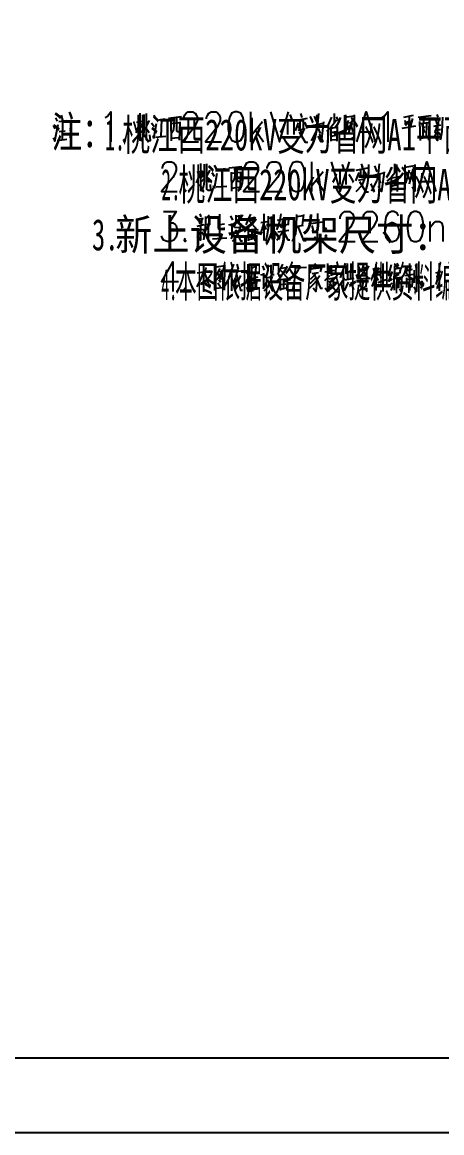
# Model space of a CAD drawing. Header units: metres. Extents: x 17 to 1264, y 17 to 859.
# Drawn here: x 508.8 to 667.9, y 16.9 to 437.8 of the extents above; entities that cross this region are included whole.
import ezdxf

# ---------------------------------------------------------------- set-up
doc = ezdxf.new("R2010")
doc.units = ezdxf.units.M
for name, color, linetype in [('LINES', 7, 'Continuous'), ('POLYLINES', 4, 'Continuous'), ('RECTS', 7, 'Continuous'), ('TEXTS', 3, 'Continuous')]:
    doc.layers.add(name, color=color, linetype=linetype)

msp = doc.modelspace()

# ---------------------------------------------------------------- linework, layer by layer
at = {"layer": 'LINES'}
for p, q in [((521.42, 401.62), (522.14, 400.32)), ((522.71, 400.18), (525.45, 400.61)), ((523.58, 402.62), (524.15, 400.75)), ((524.15, 400.46), (524.01, 393.41)), ((552.23, 399.89), (554.39, 400.32)), ((553.39, 403.34), (553.39, 392.83)), ((554.97, 402.91), (554.97, 396.43)), ((556.99, 400.61), (555.83, 398.3)), ((558.71, 402.62), (559.43, 401.18)), ((560.15, 400.75), (563.03, 401.18)), ((561.59, 400.9), (561.45, 394.56)), ((564.33, 401.47), (569.23, 402.05)), ((565.19, 400.03), (565.34, 392.83)), ((568.51, 393.12), (568.79, 400.03)), ((595.58, 392.54), (595.58, 403.92)), ((599.9, 400.03), (595.58, 394.7)), ((612.57, 400.61), (617.03, 401.47)), ((614.15, 400.9), (614.15, 397.73)), ((614.3, 403.2), (614.87, 401.76)), ((615.31, 401.18), (615.31, 397.73)), ((619.48, 402.19), (620.35, 400.03)), ((620.92, 399.17), (621.35, 403.2)), ((624.81, 398.74), (626.25, 401.9)), ((627.11, 403.2), (627.11, 399.74)), ((629.13, 399.89), (627.98, 401.9)), ((631, 402.62), (631, 393.41)), ((631, 401.9), (634.75, 402.34)), ((632.44, 400.61), (631.29, 395.71)), ((631.58, 400.03), (632.73, 397.01)), ((634.03, 401.04), (632.44, 395.42)), ((633.02, 400.03), (634.17, 396.29)), ((653.47, 401.9), (657.21, 402.62)), ((653.9, 400.75), (654.33, 398.74)), ((655.48, 402.19), (655.48, 392.69)), ((656.2, 398.59), (656.92, 401.33)), ((663.83, 402.34), (658.94, 401.76)), ((659.51, 400.18), (659.66, 392.98)), ((660.95, 399.46), (661.39, 402.05)), ((662.97, 393.12), (663.26, 400.32)), ((665.27, 401.04), (667.43, 401.33)), ((665.71, 400.61), (665.99, 399.31)), ((665.99, 402.91), (666.43, 401.9)), ((666.71, 401.18), (666.57, 398.88)), ((520.55, 398.74), (521.27, 397.44)), ((522.86, 396.43), (525.16, 396.72)), ((527.32, 397.15), (527.18, 397.15)), ((553.39, 399.74), (551.95, 395.86)), ((553.39, 399.31), (554.25, 398.02)), ((553.82, 396.14), (554.97, 397.44)), ((554.25, 399.6), (554.83, 398.16)), ((555.83, 397.73), (556.99, 396)), ((558.86, 398.16), (557.85, 399.6)), ((558.71, 393.7), (559.72, 399.46)), ((568.79, 399.74), (565.19, 399.31)), ((597.31, 396.86), (600.33, 392.54)), ((613.43, 399.74), (612.28, 396.72)), ((613.43, 396.86), (615.59, 397.44)), ((615.88, 399.89), (616.89, 397.58)), ((618.47, 392.83), (620.35, 396.58)), ((618.76, 398.74), (623.08, 399.6)), ((620.92, 399.17), (620.35, 396.58)), ((621.07, 397.58), (621.79, 395.71)), ((628.41, 398.02), (625.82, 397.58)), ((625.82, 397.87), (625.82, 392.69)), ((625.82, 396), (627.98, 396.43)), ((628.27, 392.69), (628.41, 398.3)), ((637.05, 396.29), (641.37, 396.29)), ((657.93, 398.45), (652.75, 397.58)), ((663.11, 399.74), (659.51, 399.31)), ((660.67, 399.31), (660.67, 394.13)), ((661.67, 398.02), (660.67, 397.87)), ((660.67, 396.14), (661.67, 396.43)), ((662.11, 399.46), (661.96, 394.13)), ((664.84, 398.45), (667.58, 398.88)), ((665.85, 396.14), (664.84, 394.13)), ((665.27, 396.72), (667.43, 397.3)), ((666.71, 396.14), (667.58, 394.85)), ((525.74, 393.41), (522.14, 392.83)), ((527.32, 394.42), (527.18, 394.42)), ((558.71, 393.98), (558.43, 394.85)), ((559.43, 394.27), (563.32, 394.7)), ((625.82, 394.7), (627.98, 394.99)), ((625.82, 393.26), (628.27, 393.41)), ((659.66, 393.84), (662.97, 394.27)), ((576.43, 384.34), (576.43, 373.82)), ((577.87, 384.05), (577.87, 377.57)), ((581.61, 383.62), (582.33, 382.32)), ((587.23, 382.61), (592.12, 383.18)), ((618.62, 373.68), (618.62, 384.91)), ((637.34, 384.19), (637.91, 382.9)), ((642.38, 383.33), (643.24, 381.17)), ((643.96, 380.3), (644.25, 384.19)), ((650.01, 384.19), (650.01, 380.88)), ((653.9, 383.76), (653.9, 374.4)), ((653.9, 382.9), (657.64, 383.47)), ((576.43, 380.88), (574.84, 376.99)), ((575.13, 381.02), (577.29, 381.46)), ((576.43, 380.45), (577.15, 379.01)), ((577.15, 380.74), (577.72, 379.3)), ((580.03, 381.74), (578.73, 379.44)), ((581.75, 379.3), (580.89, 380.74)), ((581.75, 374.83), (582.76, 380.59)), ((583.05, 381.89), (585.93, 382.32)), ((584.49, 382.03), (584.49, 375.7)), ((588.09, 381.02), (588.23, 373.82)), ((591.69, 380.88), (588.09, 380.45)), ((591.55, 374.26), (591.69, 381.17)), ((622.94, 381.17), (618.62, 375.84)), ((636.47, 380.88), (635.18, 377.71)), ((635.47, 381.74), (639.93, 382.61)), ((637.05, 382.03), (637.05, 378.86)), ((638.2, 382.32), (638.2, 378.86)), ((638.78, 381.02), (639.79, 378.72)), ((641.66, 379.73), (645.98, 380.74)), ((643.96, 380.3), (643.24, 377.71)), ((647.71, 379.87), (649.15, 382.9)), ((651.31, 379.15), (648.71, 378.72)), ((648.71, 379.01), (648.71, 373.68)), ((652.17, 381.02), (651.02, 382.9)), ((651.16, 373.68), (651.31, 379.44)), ((655.48, 381.74), (654.19, 376.85)), ((654.47, 381.02), (655.63, 378.14)), ((656.92, 382.18), (655.48, 376.42)), ((656.06, 381.02), (657.07, 377.42)), ((576.71, 377.28), (577.87, 378.58)), ((578.73, 378.86), (579.88, 377.14)), ((581.75, 374.98), (581.32, 375.98)), ((582.33, 375.41), (586.36, 375.7)), ((620.35, 378), (623.37, 373.68)), ((636.33, 378), (638.49, 378.43)), ((641.37, 373.82), (643.24, 377.71)), ((643.96, 378.72), (644.68, 376.85)), ((648.71, 377.14), (650.87, 377.57)), ((648.71, 375.7), (650.87, 376.13)), ((660.09, 377.42), (664.41, 377.42)), ((648.71, 374.4), (651.16, 374.54)), ((575.42, 363.17), (577.58, 363.6)), ((575.85, 362.74), (576.14, 361.44)), ((576.14, 365.18), (576.57, 364.03)), ((577, 363.31), (576.71, 361.15)), ((579.74, 364.75), (578.3, 363.17)), ((583.63, 365.04), (583.63, 355.97)), ((587.8, 364.46), (588.52, 362.74)), ((589.82, 364.75), (589.82, 362.59)), ((589.82, 364.18), (590.97, 364.46)), ((594.57, 363.17), (593.56, 361.01)), ((595.43, 365.04), (594.57, 363.17)), ((594.71, 363.46), (597.02, 363.89)), ((601.77, 362.16), (599.32, 361.73)), ((600.62, 355.1), (600.62, 365.18)), ((603.35, 363.74), (602.2, 363.46)), ((605.66, 362.74), (607.67, 363.17)), ((606.95, 365.18), (606.52, 362.88)), ((608.39, 363.74), (608.39, 360.29)), ((608.39, 363.02), (609.69, 363.17)), ((609.83, 363.6), (609.69, 361.15)), ((615.45, 364.46), (612.86, 364.03)), ((615.16, 360.86), (615.59, 364.9)), ((617.32, 361.44), (622.65, 362.16)), ((663.55, 354.67), (663.55, 362.3)), ((575.13, 360.58), (577.87, 361.15)), ((576.14, 358.42), (575.13, 356.26)), ((575.42, 358.99), (577.58, 359.42)), ((577, 358.42), (577.72, 357.12)), ((578.15, 361.15), (580.17, 361.44)), ((579.31, 361.3), (579.31, 354.67)), ((585.5, 361.3), (583.63, 361.01)), ((588.38, 361.15), (587.08, 360.86)), ((589.24, 357.98), (587.95, 355.68)), ((588.38, 356.69), (588.38, 361.58)), ((589.39, 360), (591.26, 360.14)), ((591.55, 360.58), (590.68, 357.84)), ((594.57, 359.57), (594.57, 354.96)), ((594.57, 359.14), (597.02, 359.42)), ((595.87, 359.28), (595.87, 355.82)), ((597.16, 359.71), (597.02, 354.96)), ((599.18, 357.26), (600.62, 361.73)), ((601.48, 359.28), (600.62, 361.01)), ((607.82, 358.56), (605.37, 355.1)), ((605.8, 358.42), (609.98, 358.99)), ((607.82, 360.29), (607.82, 354.67)), ((609.83, 361.15), (608.39, 360.86)), ((612.71, 360.43), (615.45, 360.86)), ((619.34, 358.42), (618.76, 360.72)), ((624.09, 359.28), (623.95, 359.28)), ((581.03, 355.68), (586.36, 356.11)), ((597.02, 355.82), (594.57, 355.39)), ((594.86, 357.26), (596.73, 357.55)), ((624.09, 356.69), (623.95, 356.69)), ((565.91, 347.18), (565.91, 335.81)), ((577.58, 346.32), (577.58, 335.66)), ((581.75, 346.03), (581.75, 336.1)), ((581.75, 345.89), (581.75, 336.53)), ((585.64, 345.46), (581.75, 344.88)), ((585.5, 336.67), (585.64, 345.89)), ((588.95, 346.18), (587.08, 340.99)), ((590.25, 346.18), (590.68, 344.16)), ((597.45, 343.15), (597.59, 345.46)), ((599.9, 345.46), (600.62, 343.87)), ((601.91, 345.89), (601.91, 343.73)), ((601.91, 345.31), (603.07, 345.46)), ((607.53, 346.18), (606.67, 344.16)), ((619.63, 346.32), (620.2, 345.46)), ((625.96, 345.74), (625.96, 341.71)), ((627.83, 345.46), (625.96, 345.17)), ((627.69, 342.43), (627.83, 345.74)), ((631.29, 346.46), (629.42, 340.99)), ((632.01, 346.32), (632.15, 340.27)), ((633.45, 340.56), (633.59, 346.32)), ((636.04, 345.6), (636.76, 344.16)), ((639.35, 343.44), (640.22, 345.46)), ((642.95, 346.18), (642.95, 336.1)), ((645.69, 335.81), (645.69, 346.32)), ((648.71, 345.89), (647.71, 342)), ((650.87, 346.46), (651.31, 345.31)), ((654.91, 345.46), (654.33, 342.43)), ((655.63, 346.32), (655.63, 336.1)), ((666.86, 346.46), (666.86, 335.95)), ((575.13, 342.86), (580.03, 343.58)), ((583.77, 344.45), (582.19, 341.71)), ((583.19, 343.3), (584.49, 343.44)), ((588.23, 344.16), (588.23, 335.95)), ((588.81, 343.15), (592.12, 343.58)), ((591.55, 341.86), (590.68, 339.98)), ((595.43, 341.57), (593.56, 339.84)), ((593.71, 342.72), (595.43, 343.3)), ((597.59, 345.17), (595.72, 344.59)), ((597.59, 343.15), (595.72, 342.72)), ((595.72, 340.7), (598.17, 341.28)), ((596.73, 342.86), (596.73, 338.98)), ((600.47, 342.14), (599.18, 342)), ((600.47, 337.68), (600.47, 342.72)), ((601.48, 340.99), (603.35, 341.28)), ((603.64, 341.57), (602.78, 338.98)), ((606.67, 344.16), (605.66, 342.14)), ((606.81, 344.59), (609.11, 344.88)), ((612.28, 344.74), (616.6, 345.02)), ((618.19, 345.02), (618.04, 342.72)), ((620.35, 342.86), (618.04, 340.27)), ((618.19, 344.3), (622.36, 344.88)), ((618.76, 342.58), (621.21, 343.01)), ((619.63, 342), (620.35, 340.42)), ((620.35, 340.13), (621.64, 341.86)), ((622.36, 345.02), (621.79, 343.15)), ((623.51, 343.15), (625.67, 343.44)), ((623.51, 339.98), (625.53, 341.86)), ((625.24, 340.56), (628.41, 341.14)), ((625.96, 343.58), (627.26, 343.87)), ((625.96, 342.14), (627.83, 342.43)), ((630.57, 344.16), (630.57, 335.95)), ((631.43, 343.01), (634.17, 343.58)), ((636.91, 341.14), (636.91, 337.39)), ((638.06, 344.88), (639.93, 345.02)), ((638.92, 344.88), (638.35, 343.3)), ((639.35, 341.28), (639.07, 337.54)), ((641.51, 341.71), (644.11, 342.14)), ((641.95, 344.59), (642.38, 342.86)), ((642.95, 341.57), (643.82, 339.98)), ((643.82, 344.88), (643.24, 342.14)), ((644.39, 344.74), (644.83, 343.3)), ((644.39, 342.43), (644.97, 340.7)), ((647.56, 341.86), (648.71, 342.43)), ((649.15, 343.3), (647.71, 339.55)), ((652.31, 342.86), (649.87, 342.43)), ((650.01, 336.24), (649.87, 341.42)), ((650.01, 344.3), (652.17, 344.74)), ((650.01, 340.85), (652.6, 341.14)), ((652.31, 344.88), (652.03, 342.86)), ((653.9, 341.86), (657.21, 342.29)), ((654.76, 343.73), (656.78, 344.16)), ((657.5, 343.87), (657.5, 338.98)), ((665.71, 342.86), (667.72, 343.3)), ((666.86, 342.86), (665.71, 338.4)), ((666.86, 342.29), (667.72, 341.14)), ((576.43, 338.54), (578.87, 338.98)), ((581.75, 336.96), (585.35, 337.25)), ((581.9, 339.55), (583.19, 340.85)), ((583.05, 338.98), (584.06, 337.54)), ((583.34, 340.27), (584.06, 339.26)), ((589.39, 336.24), (590.68, 338.26)), ((589.53, 340.7), (589.53, 336.24)), ((596.15, 339.26), (596.15, 335.81)), ((597.74, 339.12), (596.15, 338.83)), ((596.15, 336.53), (597.88, 336.82)), ((597.59, 336.82), (597.74, 339.41)), ((601.34, 339.12), (600.04, 336.82)), ((606.67, 340.7), (606.67, 336.1)), ((606.67, 340.27), (609.11, 340.56)), ((609.11, 336.96), (606.67, 336.53)), ((606.95, 338.4), (608.83, 338.69)), ((607.96, 340.27), (607.96, 336.96)), ((609.26, 340.85), (609.11, 336.1)), ((620.06, 340.85), (617.9, 338.69)), ((627.83, 335.81), (625.67, 338.4)), ((626.68, 340.85), (626.68, 337.1)), ((626.68, 338.98), (627.98, 339.26)), ((632.44, 339.26), (630.86, 335.95)), ((631.15, 340.13), (634.75, 340.85)), ((633.45, 339.26), (634.46, 336.38)), ((636.91, 340.56), (639.21, 340.85)), ((638.2, 339.98), (637.77, 337.54)), ((638.35, 337.68), (639.64, 335.81)), ((643.67, 339.12), (646.84, 340.27)), ((649.15, 340.42), (647.56, 339.55)), ((647.56, 337.54), (649.15, 338.98)), ((650.59, 338.98), (652.03, 339.12)), ((650.87, 340.85), (650.87, 336.96)), ((651.59, 336.96), (651.74, 340.99)), ((654.47, 340.99), (654.47, 337.25)), ((654.47, 340.27), (656.78, 340.7)), ((656.49, 337.25), (655.91, 338.4)), ((656.78, 340.99), (656.49, 337.39)), ((660.52, 338.98), (660.23, 338.98)), ((627.83, 335.81), (628.7, 335.81)), ((87.76, 45.22), (1179.14, 45.22))]:
    msp.add_line(p, q, dxfattribs=at)
at = {"layer": 'POLYLINES'}
for points in [[(540.28, 401.76), (541.15, 402.19), (542.44, 403.92), (542.44, 392.54)], [(555.83, 403.2), (555.83, 393.41), (556.27, 392.98), (557.42, 392.98), (557.27, 395.14)], [(566.49, 401.76), (566.35, 398.45), (566.06, 396.72), (565.34, 395.57)], [(567.35, 401.9), (567.35, 396.72), (567.64, 396.43), (568.36, 396.43)], [(570.09, 401.18), (570.09, 401.76), (570.52, 402.77), (570.95, 403.34), (571.82, 403.92), (573.55, 403.92), (574.41, 403.34), (574.84, 402.77), (575.27, 401.76), (575.27, 400.61), (574.84, 399.6), (573.98, 397.87), (569.66, 392.54), (575.71, 392.54)], [(578.73, 401.18), (578.73, 401.76), (579.16, 402.77), (579.59, 403.34), (580.46, 403.92), (582.19, 403.92), (583.05, 403.34), (583.48, 402.77), (583.91, 401.76), (583.91, 400.61), (583.48, 399.6), (582.62, 397.87), (578.3, 392.54), (584.35, 392.54)], [(589.53, 403.92), (588.23, 403.34), (587.37, 401.76), (586.94, 399.02), (586.94, 397.44), (587.37, 394.7), (588.23, 393.12), (589.53, 392.54), (590.39, 392.54), (591.69, 393.12), (592.55, 394.7), (592.99, 397.44), (592.99, 399.02), (592.55, 401.76), (591.69, 403.34), (590.39, 403.92), (589.53, 403.92)], [(602.92, 403.92), (606.38, 392.54), (609.83, 403.92)], [(623.08, 400.03), (622.22, 392.54), (621.07, 394.7)], [(627.98, 400.75), (625.82, 397.87), (624.23, 396.43)], [(634.75, 402.77), (634.75, 392.83), (633.88, 394.27)], [(635.75, 392.54), (639.21, 403.92), (642.67, 392.54)], [(645.26, 401.76), (646.12, 402.19), (647.42, 403.92), (647.42, 392.54)], [(668.15, 401.9), (667.87, 396.29), (667.72, 394.85), (667.29, 393.12)], [(520.55, 393.98), (521.27, 392.69), (522.43, 399.02)], [(527.59, 397.13), (527.22, 397.61), (526.84, 397.13)], [(526.84, 397.13), (527.22, 396.66), (527.59, 397.13)], [(527.5, 397.13), (527.22, 397.49), (526.93, 397.13)], [(526.93, 397.13), (527.22, 396.78), (527.5, 397.13)], [(527.41, 397.13), (527.22, 397.37), (527.03, 397.13)], [(527.03, 397.13), (527.22, 396.9), (527.41, 397.13)], [(554.97, 396.58), (554.83, 395.14), (554.25, 393.7), (553.67, 392.69)], [(615.88, 397.73), (614.59, 394.85), (612.43, 392.4)], [(613.87, 396.29), (616.17, 392.4), (617.18, 392.4)], [(666.28, 398.74), (666.28, 392.98), (665.71, 394.13)], [(527.59, 394.42), (527.22, 394.89), (526.84, 394.42)], [(526.84, 394.42), (527.22, 393.94), (527.59, 394.42)], [(527.5, 394.42), (527.22, 394.77), (526.93, 394.42)], [(526.93, 394.42), (527.22, 394.06), (527.5, 394.42)], [(527.41, 394.42), (527.22, 394.65), (527.03, 394.42)], [(527.03, 394.42), (527.22, 394.18), (527.41, 394.42)], [(547.63, 393.55), (547.19, 393.12), (547.63, 392.54), (548.06, 393.12)], [(565.34, 393.84), (568.07, 394.13), (568.51, 393.41)], [(562.03, 382.32), (562.03, 382.75), (562.46, 383.9), (562.89, 384.48), (563.75, 384.91), (565.48, 384.91), (566.35, 384.48), (566.78, 383.9), (567.21, 382.75), (567.21, 381.74), (566.78, 380.59), (565.91, 379.01), (561.59, 373.68), (567.64, 373.68)], [(578.73, 384.19), (578.73, 374.54), (579.16, 374.11), (580.31, 374.11), (580.17, 376.27)], [(593.13, 382.32), (593.13, 382.75), (593.56, 383.9), (593.99, 384.48), (594.86, 384.91), (596.59, 384.91), (597.45, 384.48), (597.88, 383.9), (598.31, 382.75), (598.31, 381.74), (597.88, 380.59), (597.02, 379.01), (592.7, 373.68), (598.75, 373.68)], [(601.77, 382.32), (601.77, 382.75), (602.2, 383.9), (602.63, 384.48), (603.5, 384.91), (605.23, 384.91), (606.09, 384.48), (606.52, 383.9), (606.95, 382.75), (606.95, 381.74), (606.52, 380.59), (605.66, 379.01), (601.34, 373.68), (607.39, 373.68)], [(612.57, 384.91), (611.27, 384.48), (610.41, 382.75), (609.98, 380.16), (609.98, 378.43), (610.41, 375.84), (611.27, 374.11), (612.57, 373.68), (613.43, 373.68), (614.73, 374.11), (615.59, 375.84), (616.03, 378.43), (616.03, 380.16), (615.59, 382.75), (614.73, 384.48), (613.43, 384.91), (612.57, 384.91)], [(625.96, 384.91), (629.42, 373.68), (632.87, 384.91)], [(657.64, 383.9), (657.64, 373.82), (656.78, 375.41)], [(658.79, 373.68), (662.25, 384.91), (665.71, 373.68)], [(589.39, 382.9), (589.39, 379.58), (589.1, 377.86), (588.23, 376.7)], [(590.25, 382.9), (590.25, 377.86), (590.54, 377.57), (591.26, 377.57)], [(646.12, 381.17), (645.11, 373.68), (643.96, 375.7)], [(651.02, 381.89), (648.71, 379.01), (647.13, 377.57)], [(570.67, 374.69), (570.23, 374.11), (570.67, 373.68), (571.1, 374.11)], [(577.87, 377.71), (577.72, 376.27), (577.29, 374.83), (576.71, 373.68)], [(588.23, 374.98), (590.97, 375.26), (591.55, 374.4)], [(638.78, 378.86), (637.63, 375.98), (635.32, 373.54)], [(636.76, 377.42), (639.07, 373.54), (640.07, 373.54)], [(562.46, 366.05), (567.21, 366.05), (564.62, 361.73), (565.91, 361.73), (566.78, 361.15), (567.21, 360.72), (567.64, 358.99), (567.64, 357.98), (567.21, 356.4), (566.35, 355.25), (565.05, 354.67), (563.75, 354.67), (562.46, 355.25), (562.03, 355.82), (561.59, 356.83)], [(578.3, 364.18), (578.15, 358.56), (577.87, 357.12), (577.58, 355.39)], [(589.82, 362.74), (589.53, 361.3), (588.95, 360)], [(590.97, 364.75), (590.97, 363.17), (590.97, 361.73), (591.4, 361.15), (592.27, 361.15)], [(597.16, 364.03), (595.87, 361.73), (594.28, 359.57), (592.99, 358.27)], [(594.86, 362.59), (597.88, 359.14), (598.46, 359.28)], [(601.19, 354.82), (601.77, 356.83), (602.2, 359.71), (602.2, 364.32)], [(604.51, 357.7), (604.51, 355.68), (603.64, 355.68), (603.35, 356.69), (603.35, 364.18)], [(606.52, 362.88), (605.95, 361.01), (605.23, 359.14)], [(607.82, 363.46), (607.1, 360), (606.67, 361.3)], [(612.86, 364.9), (612.71, 360.43), (612.43, 357.7), (611.13, 354.67)], [(620.78, 365.33), (620.63, 354.96), (619.63, 356.54)], [(629.42, 363.31), (629.42, 363.89), (629.85, 365.04), (630.28, 365.47), (631.15, 366.05), (632.87, 366.05), (633.74, 365.47), (634.17, 365.04), (634.6, 363.89), (634.6, 362.88), (634.17, 361.73), (633.31, 360.14), (628.99, 354.67), (635.03, 354.67)], [(638.06, 363.31), (638.06, 363.89), (638.49, 365.04), (638.92, 365.47), (639.79, 366.05), (641.51, 366.05), (642.38, 365.47), (642.81, 365.04), (643.24, 363.89), (643.24, 362.88), (642.81, 361.73), (641.95, 360.14), (637.63, 354.67), (643.67, 354.67)], [(651.45, 364.46), (651.02, 365.47), (649.72, 366.05), (648.86, 366.05), (647.56, 365.47), (646.7, 363.89), (646.27, 361.15), (646.27, 358.56), (646.7, 356.4), (647.56, 355.25), (648.86, 354.67), (649.29, 354.67), (650.59, 355.25), (651.45, 356.4), (651.88, 357.98), (651.88, 358.56), (651.45, 360.14), (650.59, 361.15), (649.29, 361.73), (648.86, 361.73), (647.56, 361.15), (646.7, 360.14), (646.27, 358.56)], [(657.5, 366.05), (656.2, 365.47), (655.34, 363.89), (654.91, 361.15), (654.91, 359.57), (655.34, 356.83), (656.2, 355.25), (657.5, 354.67), (658.36, 354.67), (659.66, 355.25), (660.52, 356.83), (660.95, 359.57), (660.95, 361.15), (660.52, 363.89), (659.66, 365.47), (658.36, 366.05), (657.5, 366.05)], [(663.55, 360.14), (664.84, 361.73), (665.71, 362.3), (667, 362.3), (667.87, 361.73), (668.3, 360.14), (668.3, 354.67)], [(576.43, 360.86), (576.43, 355.25), (575.85, 356.26)], [(588.52, 354.82), (589.96, 356.4), (590.68, 357.84)], [(589.67, 359.14), (591.55, 354.96), (592.41, 354.96)], [(607.96, 358.56), (609.55, 355.39), (610.27, 355.39)], [(613.29, 360.43), (615.45, 355.1), (616.46, 355.1)], [(624.39, 359.34), (624.01, 359.81), (623.64, 359.34)], [(623.64, 359.34), (624.01, 358.87), (624.39, 359.34)], [(624.3, 359.34), (624.01, 359.69), (623.73, 359.34)], [(623.73, 359.34), (624.01, 358.98), (624.3, 359.34)], [(624.2, 359.34), (624.01, 359.57), (623.82, 359.34)], [(623.82, 359.34), (624.01, 359.1), (624.2, 359.34)], [(570.67, 355.82), (570.23, 355.25), (570.67, 354.67), (571.1, 355.25)], [(624.39, 356.62), (624.01, 357.09), (623.64, 356.62)], [(623.64, 356.62), (624.01, 356.15), (624.39, 356.62)], [(624.3, 356.62), (624.01, 356.98), (623.73, 356.62)], [(623.73, 356.62), (624.01, 356.27), (624.3, 356.62)], [(624.2, 356.62), (624.01, 356.86), (623.82, 356.62)], [(623.82, 356.62), (624.01, 356.39), (624.2, 356.62)], [(565.91, 347.18), (561.59, 339.55), (568.07, 339.55)], [(593.85, 337.39), (594.57, 335.81), (594.57, 346.18)], [(595.72, 345.31), (595.72, 342.43), (595.58, 338.83), (595, 335.66)], [(603.07, 345.89), (603.07, 344.3), (603.07, 342.86), (603.5, 342.14), (604.36, 342.14)], [(624.52, 346.32), (624.52, 335.81), (623.66, 336.96)], [(638.35, 346.46), (637.91, 344.74), (637.19, 343.15)], [(650.01, 345.31), (649.87, 340.42), (649.43, 338.26), (648.57, 336.1)], [(658.36, 346.32), (658.36, 336.96), (658.36, 335.81), (657.5, 337.54)], [(577.58, 343.15), (576.43, 340.42), (574.99, 337.54)], [(577.87, 343.15), (579.59, 338.11), (580.31, 338.11)], [(583.05, 342.58), (584.92, 340.13), (585.5, 340.27)], [(583.19, 340.85), (583.77, 341.86), (584.78, 344.02)], [(590.39, 343.44), (589.67, 340.99), (588.67, 339.12)], [(590.11, 342.29), (591.55, 336.24), (592.41, 336.24)], [(601.91, 343.87), (601.63, 342.43), (601.05, 340.99)], [(609.26, 345.17), (607.96, 342.86), (606.38, 340.7), (605.08, 339.41)], [(606.95, 343.73), (609.98, 340.27), (610.55, 340.27)], [(612.28, 345.17), (612.14, 342), (611.85, 338.4), (611.13, 335.95)], [(635.47, 342.14), (635.9, 340.7), (637.05, 344.16)], [(636.19, 340.56), (637.48, 341.86), (638.35, 343.3)], [(638.35, 343.3), (639.93, 340.85), (640.79, 340.85)], [(642.95, 342), (642.09, 339.55), (641.37, 337.68)], [(652.6, 341.42), (652.46, 335.81), (652.03, 336.82)], [(570.67, 336.96), (570.23, 336.38), (570.67, 335.81), (571.1, 336.38)], [(585.5, 336.24), (585.5, 336.67), (585.35, 337.25)], [(600.62, 335.95), (602.06, 337.54), (602.78, 338.98)], [(601.77, 340.27), (603.64, 336.1), (604.51, 336.1)], [(620.35, 339.84), (619.05, 338.26), (617.32, 336.67)], [(620.35, 340.42), (620.35, 338.26), (620.2, 335.81), (619.19, 336.96)], [(620.49, 340.27), (621.93, 336.96), (622.65, 336.96)], [(625.67, 339.84), (625.39, 337.54), (624.81, 335.81)], [(636.04, 335.66), (637.19, 336.53), (637.77, 337.54)], [(660.81, 338.98), (660.81, 338.26), (660.52, 337.68), (660.09, 337.25), (659.66, 337.1)], [(660.77, 339.02), (660.39, 339.5), (660.01, 339.02)], [(660.01, 339.02), (660.39, 338.55), (660.77, 339.02)], [(660.67, 339.02), (660.39, 339.38), (660.11, 339.02)], [(660.11, 339.02), (660.39, 338.67), (660.67, 339.02)], [(660.58, 339.02), (660.39, 339.26), (660.2, 339.02)], [(660.2, 339.02), (660.39, 338.79), (660.58, 339.02)]]:
    msp.add_lwpolyline(points, dxfattribs=at)
at = {"layer": 'RECTS'}
msp.add_lwpolyline([(16.84, 858.82), (1207.43, 858.82), (1207.43, 16.85), (16.84, 16.85)], dxfattribs=at)

# ---------------------------------------------------------------- texts
at = {"layer": 'TEXTS'}
for s, width, p in [('注：', 0.750221, (519.98, 390.31)), ('1.', 0.463733, (540.28, 389.22)), ('桃江西220kV变为省网A1平面新上站点，本期新上省网华为E9624XSDH设备1套，中标厂家：安徽继远软件有限公司。', 0.675456, (546.91, 389.22)), ('桃江西220kV变为省网A2平面新上站点，本期新上省网中兴S385SDH设备1套，中标厂家：北京国电通网络技术有限公司。', 0.660483, (568.07, 370.35)), ('2.', 0.453886, (561.59, 370.35)), ('3.', 0.620511, (535.3, 351.35)), ('新上设备机架尺寸：2260mm（高）x600mm（宽）x600mm（深）。', 0.915856, (544.03, 351.35)), ('本图依据设备厂家提供资料编制，根据现场实际到货情况调整。', 0.532135, (566.78, 333.57)), ('4.', 0.369834, (561.59, 332.48))]:
    msp.add_text(s, height=11.88, dxfattribs=dict(at, width=width)).set_placement(p)

doc.saveas('drawing.dxf')
